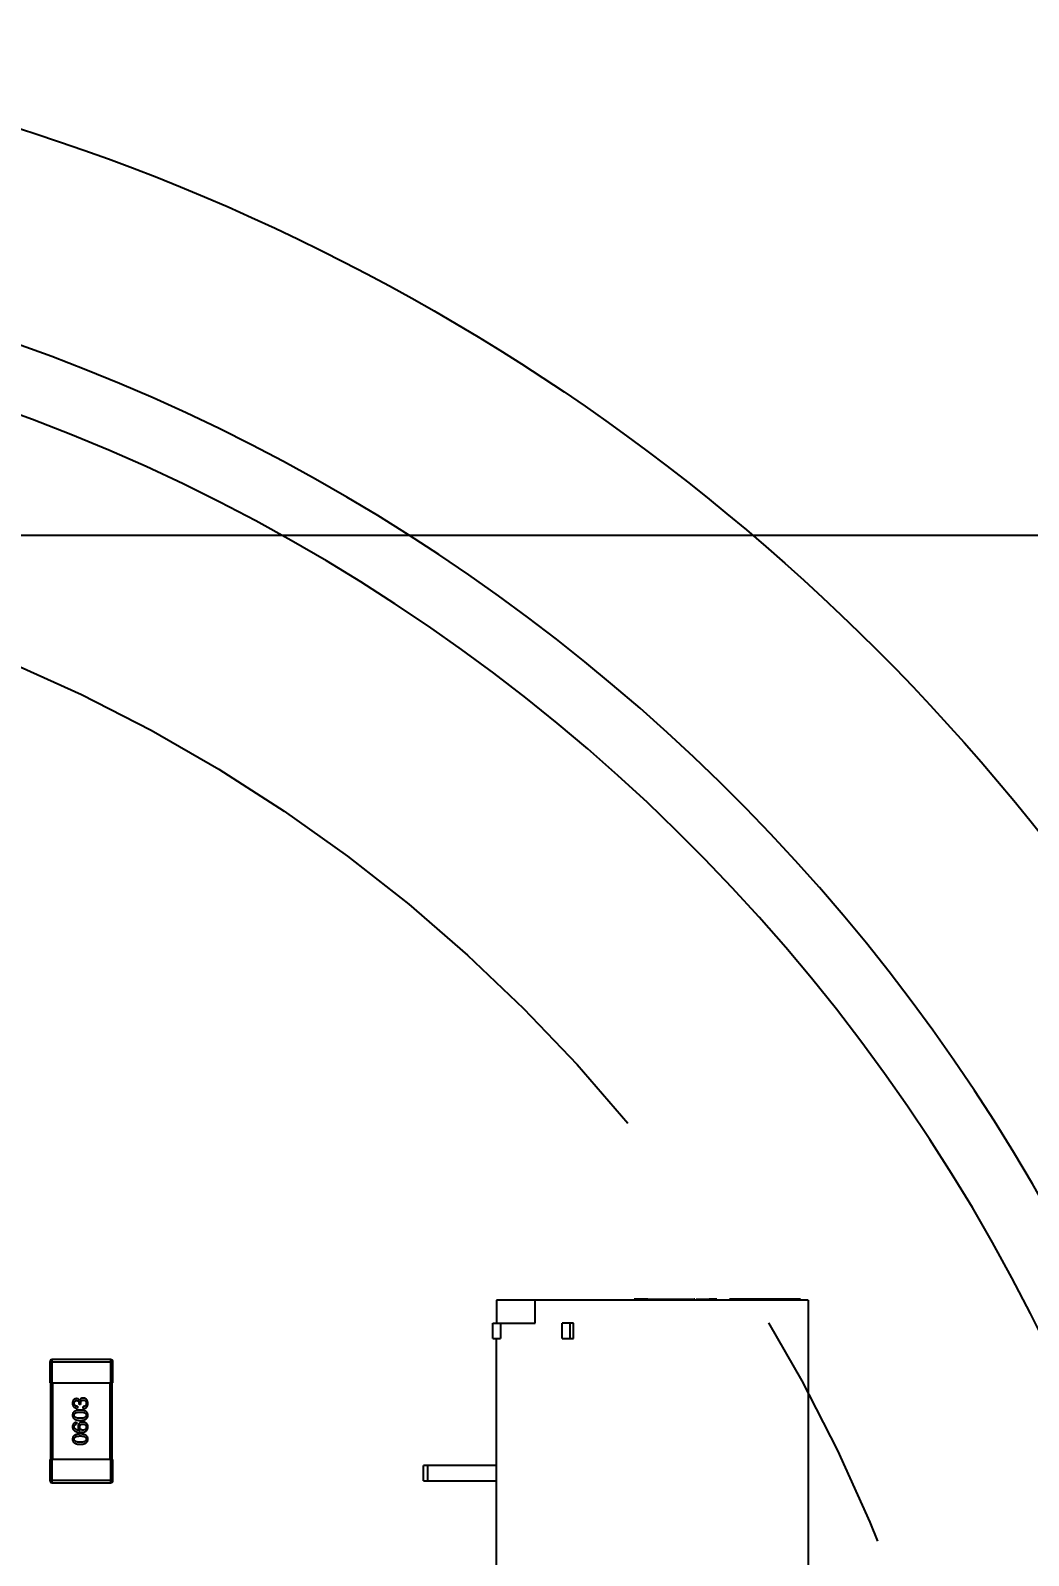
# Model space of a CAD drawing. Header units: millimetres. Extents: x 104 to 312, y 235 to 317.
# Drawn here: x 283.31 to 296.27, y 278.83 to 298.65 of the extents above; entities that cross this region are included whole.
import ezdxf

# ---------------------------------------------------------------- set-up
doc = ezdxf.new("R2010")
doc.units = ezdxf.units.MM
doc.header["$LTSCALE"] = 0.5
doc.header["$PDMODE"] = 3
doc.header["$PDSIZE"] = 0.3125
doc.linetypes.add('CENTER', pattern=[50.8, 31.75, -6.35, 6.35, -6.35])
doc.layers.get('0').update_dxf_attribs({"linetype": 'CONTINUOUS'})
doc.layers.get('Defpoints').update_dxf_attribs({"linetype": 'CONTINUOUS'})
doc.layers.add('dim', color=6, linetype='CONTINUOUS', lineweight=9)
doc.styles.add('Verdana', font='verdana.ttf', dxfattribs={"height": 2})
doc.dimstyles.new('aaaaaaaa 3.0', dxfattribs={"dimtxt": 2, "dimasz": 1.5, "dimexe": 1.25, "dimexo": 0.625, "dimtad": 1, "dimzin": 9, "dimdsep": 46, "dimtxsty": 'Verdana', "dimcen": 0, "dimadec": 1, "dimazin": 2, "dimtfac": 1, "dimtofl": 0, "dimtmove": 0, "dimatfit": 3, "dimfxl": 1, "dimlwd": 25, "dimlwe": 25, "dimarcsym": 0})

# ---------------------------------------------------------------- blocks, each defined once
blk = doc.blocks.new('*D35')
at = {"layer": 'Defpoints', "color": 0}
for p in [(274.862, 292.092), (302.362, 271.092), (310.905, 271.092)]:
    blk.add_point(p, dxfattribs=at)
at = {"layer": 'dim', "color": 0, "lineweight": 25}
for p, q in [((275.487, 292.092), (312.155, 292.092)), ((310.905, 290.592), (310.905, 272.592)), ((302.987, 271.092), (312.155, 271.092))]:
    blk.add_line(p, q, dxfattribs=at)
at = {"layer": 'dim', "color": 0}
for points in [[(311.155, 290.592), (310.655, 290.592), (310.905, 292.092)], [(310.655, 272.592), (311.155, 272.592), (310.905, 271.092)]]:
    blk.add_solid(points, dxfattribs=at)
at = {"layer": 'dim', "color": 0, "insert": (309.259, 281.592), "char_height": 2, "attachment_point": 5, "rotation": 90, "style": 'Verdana'}
blk.add_mtext('21', dxfattribs=at)

msp = doc.modelspace()

# ---------------------------------------------------------------- linework, layer by layer
at = {"linetype": 'Continuous'}
for p, q in [((293.412, 282.152), (289.362, 282.152)), ((289.362, 282.152), (289.362, 281.852)), ((289.862, 281.852), (289.862, 282.152)), ((291.334, 282.162), (291.151, 282.162)), ((291.151, 282.162), (291.151, 282.152)), ((291.228, 282.152), (291.228, 282.162)), ((291.257, 282.162), (291.257, 282.152)), ((291.334, 282.162), (291.334, 282.152)), ((291.345, 282.162), (291.766, 282.162)), ((291.345, 282.162), (291.345, 282.152)), ((291.376, 282.162), (291.376, 282.152)), ((291.406, 282.162), (291.406, 282.152)), ((291.483, 282.152), (291.483, 282.162)), ((291.511, 282.162), (291.511, 282.152)), ((291.589, 282.162), (291.589, 282.152)), ((291.6, 282.162), (291.6, 282.152)), ((291.631, 282.162), (291.631, 282.152)), ((291.708, 282.162), (291.708, 282.152)), ((291.766, 282.162), (291.766, 282.152)), ((291.769, 282.162), (291.913, 282.162)), ((291.797, 282.162), (291.797, 282.152)), ((291.804, 282.152), (291.804, 282.162)), ((291.809, 282.162), (291.809, 282.152)), ((291.913, 282.162), (291.913, 282.152)), ((291.937, 282.162), (291.92, 282.162)), ((291.92, 282.162), (291.92, 282.152)), ((291.937, 282.162), (291.937, 282.152)), ((291.937, 282.162), (291.937, 282.152)), ((291.954, 282.162), (292.106, 282.162)), ((291.954, 282.152), (291.954, 282.162)), ((292.002, 282.162), (292.002, 282.152)), ((292.077, 282.162), (292.077, 282.152)), ((292.106, 282.162), (292.106, 282.152)), ((292.222, 282.162), (292.115, 282.162)), ((292.115, 282.152), (292.115, 282.162)), ((292.196, 282.162), (292.196, 282.152)), ((292.222, 282.162), (292.222, 282.152)), ((293.311, 282.162), (292.388, 282.162)), ((292.388, 282.152), (292.388, 282.162)), ((292.532, 282.152), (292.532, 282.162)), ((292.61, 282.162), (292.61, 282.152)), ((292.806, 282.162), (292.806, 282.152)), ((292.98, 282.162), (292.98, 282.152)), ((293.043, 282.162), (293.043, 282.152)), ((293.077, 282.162), (293.077, 282.152)), ((293.243, 282.162), (293.243, 282.152)), ((293.311, 282.162), (293.311, 282.152)), ((293.412, 282.152), (293.412, 260.152)), ((289.312, 281.852), (289.862, 281.852)), ((289.312, 281.652), (289.312, 281.852)), ((289.412, 281.852), (289.412, 281.652)), ((290.362, 281.852), (290.212, 281.852)), ((290.212, 281.652), (290.212, 281.852)), ((290.312, 281.852), (290.312, 281.652)), ((290.362, 281.652), (290.362, 281.852)), ((289.312, 281.652), (289.412, 281.652)), ((289.362, 260.652), (289.362, 281.652)), ((290.212, 281.652), (290.362, 281.652)), ((283.557, 281.348), (283.557, 281.078)), ((283.557, 281.348), (284.377, 281.348)), ((283.587, 281.078), (283.587, 281.378)), ((284.347, 281.378), (283.587, 281.378)), ((284.347, 281.378), (284.347, 281.078)), ((284.377, 281.078), (284.377, 281.348)), ((283.557, 281.078), (284.377, 281.078)), ((283.567, 281.078), (283.567, 280.078)), ((283.597, 280.078), (283.597, 281.078)), ((284.337, 281.078), (284.337, 280.078)), ((284.367, 280.078), (284.367, 281.078)), ((283.916, 280.771), (283.916, 280.747)), ((283.936, 280.795), (283.936, 280.808)), ((283.957, 280.795), (283.936, 280.795)), ((283.944, 280.847), (283.945, 280.847)), ((283.957, 280.807), (283.957, 280.795)), ((283.988, 280.743), (283.988, 280.768)), ((283.904, 280.563), (283.904, 280.539)), ((283.947, 280.459), (283.946, 280.458)), ((283.557, 280.078), (283.557, 279.808)), ((284.377, 280.078), (283.557, 280.078)), ((283.587, 279.778), (283.587, 280.078)), ((284.347, 280.078), (284.347, 279.778)), ((284.377, 279.808), (284.377, 280.078)), ((289.362, 280.002), (288.412, 280.002)), ((288.412, 279.802), (288.412, 280.002)), ((288.462, 280.002), (288.462, 279.802)), ((284.377, 279.808), (283.557, 279.808)), ((283.587, 279.778), (284.347, 279.778)), ((288.412, 279.802), (289.362, 279.802))]:
    msp.add_line(p, q, dxfattribs=at)
msp.add_circle((274.862, 271.152), 27.5, dxfattribs=at)
at = {"color": 1, "linetype": 'CENTER'}
msp.add_circle((274.862, 271.092), 21, dxfattribs=at)
at = {"linetype": 'Continuous'}
for centre, radius, start, end in [((274.862, 271.152), 24.842, 307.5056, 229.1866), ((274.862, 271.092), 24.042, 0.146, 81.0412), ((283.587, 281.348), 0.03, 90, 180), ((284.347, 281.348), 0.03, 0, 90), ((283.587, 279.808), 0.03, 180, 270), ((284.347, 279.808), 0.03, 270, 0)]:
    msp.add_arc(centre, radius, start, end, dxfattribs=at)
for points, knots in [([(283.903, 280.871), (283.901, 280.87), (283.897, 280.87), (283.891, 280.869), (283.886, 280.868), (283.881, 280.866), (283.876, 280.863), (283.872, 280.861), (283.868, 280.858), (283.865, 280.854), (283.862, 280.85), (283.859, 280.846), (283.857, 280.841), (283.855, 280.836), (283.854, 280.83), (283.852, 280.824), (283.852, 280.817), (283.851, 280.813), (283.851, 280.811)], [0, 0, 0, 0, 0.067521, 0.132139, 0.193339, 0.252064, 0.309083, 0.364848, 0.420021, 0.475612, 0.532002, 0.589602, 0.649896, 0.712634, 0.778603, 0.848416, 0.922155, 1, 1, 1, 1]), ([(283.944, 280.847), (283.943, 280.849), (283.941, 280.852), (283.938, 280.857), (283.933, 280.861), (283.928, 280.865), (283.923, 280.867), (283.917, 280.869), (283.91, 280.87), (283.905, 280.871), (283.903, 280.871)], [0, 0, 0, 0, 0.125227, 0.244792, 0.361427, 0.478215, 0.59667, 0.722058, 0.856314, 1, 1, 1, 1]), ([(283.99, 280.879), (283.989, 280.879), (283.986, 280.879), (283.982, 280.879), (283.978, 280.878), (283.974, 280.877), (283.971, 280.876), (283.967, 280.875), (283.964, 280.873), (283.961, 280.871), (283.959, 280.869), (283.956, 280.867), (283.954, 280.864), (283.952, 280.861), (283.95, 280.858), (283.948, 280.854), (283.946, 280.851), (283.946, 280.848), (283.945, 280.847)], [0, 0, 0, 0, 0.071215, 0.138707, 0.20396, 0.266995, 0.327734, 0.387609, 0.445602, 0.503345, 0.561136, 0.618597, 0.677672, 0.738255, 0.799989, 0.863961, 0.930555, 1, 1, 1, 1]), ([(284.051, 280.808), (284.051, 280.811), (284.051, 280.816), (284.05, 280.824), (284.048, 280.831), (284.047, 280.838), (284.044, 280.844), (284.042, 280.85), (284.039, 280.855), (284.035, 280.86), (284.031, 280.864), (284.026, 280.868), (284.021, 280.871), (284.016, 280.874), (284.01, 280.876), (284.004, 280.878), (283.997, 280.879), (283.992, 280.879), (283.99, 280.879)], [0, 0, 0, 0, 0.078078, 0.151942, 0.221594, 0.28726, 0.350176, 0.409768, 0.467648, 0.523784, 0.578904, 0.634014, 0.689819, 0.746826, 0.805875, 0.867063, 0.931764, 1, 1, 1, 1]), ([(283.851, 280.811), (283.851, 280.808), (283.851, 280.803), (283.852, 280.796), (283.854, 280.789), (283.856, 280.783), (283.858, 280.778), (283.861, 280.772), (283.864, 280.768), (283.868, 280.763), (283.872, 280.76), (283.877, 280.756), (283.882, 280.754), (283.888, 280.751), (283.894, 280.75), (283.901, 280.748), (283.908, 280.747), (283.913, 280.747), (283.916, 280.747)], [0, 0, 0, 0, 0.073232, 0.142595, 0.207997, 0.270074, 0.329156, 0.386529, 0.441846, 0.496976, 0.551877, 0.607941, 0.665637, 0.725446, 0.788542, 0.855101, 0.925196, 1, 1, 1, 1]), ([(283.953, 280.723), (283.949, 280.723), (283.941, 280.722), (283.93, 280.721), (283.919, 280.72), (283.909, 280.718), (283.9, 280.715), (283.892, 280.712), (283.884, 280.708), (283.878, 280.704), (283.872, 280.7), (283.866, 280.695), (283.862, 280.69), (283.858, 280.684), (283.855, 280.677), (283.853, 280.67), (283.852, 280.663), (283.851, 280.658), (283.851, 280.655)], [0, 0, 0, 0, 0.088475, 0.171606, 0.249595, 0.322626, 0.391327, 0.455765, 0.516374, 0.573675, 0.628522, 0.681161, 0.732559, 0.783563, 0.83504, 0.887639, 0.942585, 1, 1, 1, 1]), ([(283.874, 280.809), (283.874, 280.811), (283.874, 280.814), (283.875, 280.817), (283.875, 280.821), (283.876, 280.824), (283.877, 280.828), (283.879, 280.83), (283.88, 280.833), (283.882, 280.835), (283.884, 280.838), (283.887, 280.839), (283.889, 280.841), (283.892, 280.843), (283.895, 280.844), (283.898, 280.845), (283.901, 280.845), (283.904, 280.845), (283.905, 280.846)], [0, 0, 0, 0, 0.078051, 0.151197, 0.220412, 0.286742, 0.34933, 0.409464, 0.467368, 0.52298, 0.578639, 0.633998, 0.690142, 0.746855, 0.805868, 0.867776, 0.932345, 1, 1, 1, 1]), ([(283.916, 280.771), (283.914, 280.771), (283.911, 280.771), (283.906, 280.772), (283.902, 280.773), (283.898, 280.774), (283.894, 280.775), (283.89, 280.777), (283.887, 280.779), (283.884, 280.781), (283.882, 280.784), (283.88, 280.787), (283.878, 280.79), (283.877, 280.793), (283.875, 280.797), (283.875, 280.801), (283.874, 280.805), (283.874, 280.808), (283.874, 280.809)], [0, 0, 0, 0, 0.078134, 0.15164, 0.221358, 0.286689, 0.348614, 0.407697, 0.464247, 0.520153, 0.574432, 0.629291, 0.684538, 0.742032, 0.801329, 0.863637, 0.930123, 1, 1, 1, 1]), ([(283.874, 280.655), (283.874, 280.657), (283.874, 280.66), (283.875, 280.665), (283.877, 280.669), (283.879, 280.673), (283.882, 280.677), (283.885, 280.681), (283.889, 280.684), (283.894, 280.686), (283.899, 280.689), (283.905, 280.691), (283.911, 280.693), (283.919, 280.694), (283.926, 280.695), (283.935, 280.696), (283.943, 280.697), (283.95, 280.697), (283.953, 280.697)], [0, 0, 0, 0, 0.050604, 0.098688, 0.145699, 0.191791, 0.238625, 0.286717, 0.337546, 0.391814, 0.449755, 0.512106, 0.579685, 0.652048, 0.730262, 0.814146, 0.904281, 1, 1, 1, 1]), ([(283.905, 280.846), (283.906, 280.845), (283.908, 280.845), (283.912, 280.845), (283.915, 280.844), (283.918, 280.843), (283.921, 280.842), (283.924, 280.84), (283.926, 280.838), (283.928, 280.836), (283.93, 280.833), (283.932, 280.83), (283.933, 280.827), (283.934, 280.824), (283.935, 280.821), (283.936, 280.817), (283.936, 280.813), (283.936, 280.81), (283.936, 280.808)], [0, 0, 0, 0, 0.067741, 0.131599, 0.192143, 0.249977, 0.306453, 0.361639, 0.416449, 0.471489, 0.527582, 0.584873, 0.644974, 0.70814, 0.77492, 0.845909, 0.920585, 1, 1, 1, 1]), ([(284.051, 280.655), (284.051, 280.658), (284.051, 280.663), (284.05, 280.67), (284.048, 280.677), (284.045, 280.684), (284.041, 280.69), (284.037, 280.696), (284.032, 280.701), (284.026, 280.705), (284.019, 280.709), (284.012, 280.712), (284.004, 280.715), (283.995, 280.718), (283.986, 280.72), (283.975, 280.721), (283.964, 280.722), (283.957, 280.723), (283.953, 280.723)], [0, 0, 0, 0, 0.059134, 0.115603, 0.169236, 0.221572, 0.273254, 0.32474, 0.377319, 0.431815, 0.488555, 0.548609, 0.612242, 0.680182, 0.75251, 0.829782, 0.91231, 1, 1, 1, 1]), ([(283.953, 280.697), (283.956, 280.697), (283.962, 280.697), (283.971, 280.696), (283.979, 280.695), (283.987, 280.694), (283.994, 280.693), (284, 280.691), (284.006, 280.689), (284.011, 280.686), (284.016, 280.684), (284.02, 280.681), (284.023, 280.677), (284.026, 280.673), (284.028, 280.669), (284.03, 280.665), (284.031, 280.66), (284.031, 280.657), (284.031, 280.655)], [0, 0, 0, 0, 0.094834, 0.184067, 0.267029, 0.344713, 0.417334, 0.484367, 0.546941, 0.604717, 0.65953, 0.710539, 0.759381, 0.806382, 0.853027, 0.900623, 0.949121, 1, 1, 1, 1]), ([(283.957, 280.807), (283.957, 280.809), (283.957, 280.813), (283.958, 280.818), (283.958, 280.822), (283.959, 280.827), (283.961, 280.831), (283.962, 280.835), (283.964, 280.838), (283.966, 280.841), (283.969, 280.844), (283.971, 280.846), (283.974, 280.848), (283.977, 280.849), (283.981, 280.851), (283.985, 280.851), (283.989, 280.852), (283.992, 280.852), (283.993, 280.852)], [0, 0, 0, 0, 0.082495, 0.159728, 0.232496, 0.300725, 0.365163, 0.425859, 0.483728, 0.538892, 0.592921, 0.646195, 0.699968, 0.754746, 0.811387, 0.870806, 0.933482, 1, 1, 1, 1]), ([(284.031, 280.809), (284.031, 280.808), (284.031, 280.805), (284.031, 280.8), (284.03, 280.796), (284.029, 280.792), (284.027, 280.788), (284.025, 280.785), (284.023, 280.782), (284.021, 280.779), (284.018, 280.776), (284.014, 280.774), (284.011, 280.772), (284.007, 280.771), (284.003, 280.77), (283.998, 280.769), (283.993, 280.768), (283.99, 280.768), (283.988, 280.768)], [0, 0, 0, 0, 0.071272, 0.13882, 0.201858, 0.262757, 0.320043, 0.376709, 0.431462, 0.486034, 0.541209, 0.597703, 0.65589, 0.717768, 0.782056, 0.850407, 0.92277, 1, 1, 1, 1]), ([(283.988, 280.743), (283.99, 280.743), (283.993, 280.743), (283.998, 280.743), (284.003, 280.744), (284.008, 280.745), (284.012, 280.746), (284.016, 280.747), (284.02, 280.749), (284.024, 280.751), (284.027, 280.753), (284.031, 280.755), (284.033, 280.757), (284.036, 280.76), (284.039, 280.763), (284.041, 280.766), (284.043, 280.769), (284.044, 280.771), (284.045, 280.772)], [0, 0, 0, 0, 0.078937, 0.154495, 0.226898, 0.296844, 0.363348, 0.427781, 0.48946, 0.549586, 0.607902, 0.664733, 0.720805, 0.776157, 0.831175, 0.886736, 0.943094, 1, 1, 1, 1]), ([(283.993, 280.852), (283.995, 280.852), (283.998, 280.852), (284.002, 280.851), (284.006, 280.85), (284.009, 280.849), (284.012, 280.847), (284.016, 280.845), (284.018, 280.843), (284.021, 280.84), (284.023, 280.838), (284.025, 280.834), (284.027, 280.831), (284.028, 280.827), (284.03, 280.823), (284.03, 280.819), (284.031, 280.814), (284.031, 280.811), (284.031, 280.809)], [0, 0, 0, 0, 0.068514, 0.133941, 0.195994, 0.255362, 0.312994, 0.369441, 0.424687, 0.480522, 0.537148, 0.594801, 0.654411, 0.716817, 0.781981, 0.850498, 0.923306, 1, 1, 1, 1]), ([(284.045, 280.772), (284.045, 280.773), (284.046, 280.776), (284.048, 280.78), (284.049, 280.784), (284.05, 280.788), (284.05, 280.793), (284.051, 280.798), (284.051, 280.803), (284.051, 280.806), (284.051, 280.808)], [0, 0, 0, 0, 0.101955, 0.208983, 0.322698, 0.44339, 0.570851, 0.70629, 0.84885, 1, 1, 1, 1]), ([(283.851, 280.655), (283.851, 280.652), (283.852, 280.647), (283.853, 280.64), (283.855, 280.633), (283.858, 280.626), (283.861, 280.62), (283.866, 280.615), (283.871, 280.61), (283.877, 280.605), (283.884, 280.601), (283.892, 280.598), (283.9, 280.595), (283.909, 280.592), (283.919, 280.59), (283.929, 280.589), (283.941, 280.588), (283.949, 280.587), (283.953, 280.587)], [0, 0, 0, 0, 0.057911, 0.113262, 0.165956, 0.217443, 0.268511, 0.319665, 0.372, 0.426129, 0.483365, 0.543779, 0.607756, 0.676562, 0.749704, 0.827713, 0.911177, 1, 1, 1, 1]), ([(283.904, 280.563), (283.902, 280.563), (283.898, 280.562), (283.892, 280.561), (283.887, 280.559), (283.882, 280.557), (283.877, 280.555), (283.873, 280.552), (283.869, 280.549), (283.866, 280.546), (283.863, 280.542), (283.86, 280.538), (283.858, 280.533), (283.856, 280.528), (283.854, 280.523), (283.853, 280.517), (283.852, 280.511), (283.851, 280.507), (283.851, 280.505)], [0, 0, 0, 0, 0.06947, 0.136096, 0.199592, 0.260665, 0.319672, 0.377156, 0.433415, 0.489984, 0.546535, 0.604276, 0.663499, 0.725182, 0.788953, 0.855683, 0.926216, 1, 1, 1, 1]), ([(283.851, 280.505), (283.851, 280.502), (283.852, 280.497), (283.853, 280.489), (283.855, 280.481), (283.858, 280.474), (283.862, 280.468), (283.867, 280.462), (283.872, 280.457), (283.879, 280.452), (283.886, 280.448), (283.894, 280.444), (283.902, 280.441), (283.912, 280.438), (283.922, 280.436), (283.933, 280.435), (283.945, 280.433), (283.953, 280.433), (283.957, 280.433)], [0, 0, 0, 0, 0.058957, 0.115262, 0.16907, 0.221312, 0.273147, 0.324961, 0.377649, 0.432026, 0.488925, 0.549039, 0.612912, 0.680653, 0.753056, 0.830314, 0.912483, 1, 1, 1, 1]), ([(283.953, 280.615), (283.95, 280.615), (283.943, 280.615), (283.935, 280.615), (283.926, 280.616), (283.919, 280.617), (283.911, 280.619), (283.905, 280.62), (283.899, 280.622), (283.894, 280.625), (283.889, 280.627), (283.885, 280.63), (283.882, 280.634), (283.879, 280.637), (283.877, 280.641), (283.875, 280.646), (283.874, 280.65), (283.874, 280.653), (283.874, 280.655)], [0, 0, 0, 0, 0.096452, 0.187278, 0.271765, 0.350519, 0.423437, 0.491321, 0.554011, 0.612224, 0.666281, 0.717003, 0.764884, 0.811423, 0.856783, 0.902993, 0.950236, 1, 1, 1, 1]), ([(283.874, 280.505), (283.874, 280.507), (283.874, 280.512), (283.876, 280.518), (283.878, 280.523), (283.881, 280.528), (283.886, 280.532), (283.891, 280.535), (283.897, 280.538), (283.901, 280.539), (283.904, 280.539)], [0, 0, 0, 0, 0.136586, 0.261496, 0.378089, 0.490612, 0.605522, 0.725767, 0.8561, 1, 1, 1, 1]), ([(283.946, 280.458), (283.943, 280.458), (283.938, 280.459), (283.93, 280.46), (283.923, 280.461), (283.916, 280.463), (283.909, 280.465), (283.903, 280.467), (283.898, 280.469), (283.893, 280.472), (283.889, 280.475), (283.885, 280.478), (283.882, 280.482), (283.879, 280.486), (283.877, 280.49), (283.876, 280.495), (283.874, 280.5), (283.874, 280.503), (283.874, 280.505)], [0, 0, 0, 0, 0.089218, 0.173709, 0.252753, 0.326963, 0.397099, 0.462534, 0.524018, 0.582178, 0.637235, 0.689955, 0.741228, 0.791618, 0.841661, 0.892925, 0.945259, 1, 1, 1, 1]), ([(283.986, 280.567), (283.983, 280.567), (283.979, 280.567), (283.972, 280.566), (283.966, 280.565), (283.96, 280.563), (283.955, 280.561), (283.95, 280.558), (283.945, 280.555), (283.941, 280.551), (283.937, 280.547), (283.934, 280.542), (283.931, 280.537), (283.929, 280.532), (283.927, 280.526), (283.925, 280.519), (283.924, 280.512), (283.924, 280.508), (283.923, 280.505)], [0, 0, 0, 0, 0.071527, 0.139094, 0.20346, 0.264939, 0.323904, 0.381383, 0.437591, 0.493343, 0.549401, 0.606085, 0.664838, 0.725424, 0.788712, 0.855452, 0.925772, 1, 1, 1, 1]), ([(283.923, 280.505), (283.923, 280.503), (283.923, 280.497), (283.925, 280.49), (283.927, 280.483), (283.929, 280.477), (283.933, 280.472), (283.937, 280.467), (283.942, 280.463), (283.945, 280.46), (283.947, 280.459)], [0, 0, 0, 0, 0.144617, 0.279572, 0.40596, 0.526097, 0.64389, 0.760003, 0.877724, 1, 1, 1, 1]), ([(283.945, 280.502), (283.945, 280.503), (283.945, 280.506), (283.946, 280.511), (283.947, 280.515), (283.948, 280.518), (283.95, 280.522), (283.951, 280.525), (283.954, 280.528), (283.956, 280.53), (283.959, 280.533), (283.962, 280.535), (283.965, 280.536), (283.969, 280.538), (283.973, 280.539), (283.977, 280.54), (283.982, 280.541), (283.985, 280.541), (283.987, 280.541)], [0, 0, 0, 0, 0.069884, 0.136529, 0.199638, 0.259844, 0.317774, 0.374356, 0.430026, 0.485148, 0.5409, 0.597889, 0.657472, 0.718614, 0.783613, 0.85129, 0.923712, 1, 1, 1, 1]), ([(283.988, 280.461), (283.986, 280.462), (283.983, 280.462), (283.978, 280.462), (283.974, 280.463), (283.97, 280.465), (283.966, 280.466), (283.962, 280.468), (283.959, 280.47), (283.956, 280.473), (283.954, 280.475), (283.952, 280.478), (283.95, 280.481), (283.948, 280.485), (283.947, 280.489), (283.946, 280.493), (283.945, 280.497), (283.945, 280.5), (283.945, 280.502)], [0, 0, 0, 0, 0.076072, 0.148369, 0.216753, 0.281358, 0.342792, 0.401604, 0.458929, 0.514444, 0.569818, 0.625343, 0.681554, 0.739608, 0.800134, 0.863477, 0.929547, 1, 1, 1, 1]), ([(283.953, 280.587), (283.957, 280.587), (283.964, 280.588), (283.975, 280.589), (283.986, 280.59), (283.995, 280.592), (284.004, 280.595), (284.012, 280.598), (284.019, 280.601), (284.026, 280.605), (284.032, 280.61), (284.037, 280.615), (284.041, 280.62), (284.045, 280.626), (284.048, 280.633), (284.05, 280.64), (284.051, 280.647), (284.051, 280.652), (284.051, 280.655)], [0, 0, 0, 0, 0.087693, 0.170223, 0.247496, 0.319826, 0.387768, 0.451403, 0.511459, 0.568358, 0.622671, 0.675251, 0.726739, 0.778422, 0.830759, 0.884394, 0.940865, 1, 1, 1, 1]), ([(284.031, 280.655), (284.031, 280.653), (284.031, 280.65), (284.03, 280.646), (284.029, 280.641), (284.027, 280.637), (284.024, 280.634), (284.02, 280.63), (284.016, 280.627), (284.012, 280.625), (284.006, 280.622), (284.001, 280.62), (283.994, 280.619), (283.987, 280.617), (283.979, 280.616), (283.971, 280.615), (283.962, 280.615), (283.956, 280.615), (283.953, 280.615)], [0, 0, 0, 0, 0.049766, 0.097012, 0.143225, 0.188786, 0.235079, 0.282962, 0.333687, 0.387747, 0.445963, 0.508657, 0.576545, 0.649868, 0.72822, 0.812712, 0.903543, 1, 1, 1, 1]), ([(284.035, 280.548), (284.033, 280.549), (284.03, 280.552), (284.024, 280.556), (284.018, 280.56), (284.012, 280.563), (284.006, 280.565), (283.999, 280.566), (283.993, 280.567), (283.988, 280.567), (283.986, 280.567)], [0, 0, 0, 0, 0.129393, 0.255335, 0.378531, 0.500878, 0.622934, 0.746191, 0.87096, 1, 1, 1, 1]), ([(283.987, 280.541), (283.988, 280.541), (283.992, 280.541), (283.997, 280.54), (284.001, 280.539), (284.005, 280.538), (284.009, 280.537), (284.013, 280.535), (284.016, 280.533), (284.019, 280.531), (284.022, 280.528), (284.024, 280.525), (284.026, 280.522), (284.028, 280.519), (284.029, 280.515), (284.03, 280.511), (284.031, 280.507), (284.031, 280.504), (284.031, 280.503)], [0, 0, 0, 0, 0.078863, 0.153308, 0.223539, 0.289857, 0.35341, 0.413572, 0.471721, 0.528235, 0.584279, 0.638781, 0.69466, 0.751251, 0.809198, 0.869697, 0.933318, 1, 1, 1, 1]), ([(284.031, 280.503), (284.031, 280.501), (284.031, 280.498), (284.031, 280.494), (284.03, 280.49), (284.028, 280.486), (284.027, 280.482), (284.025, 280.479), (284.023, 280.476), (284.02, 280.473), (284.017, 280.47), (284.014, 280.468), (284.01, 280.466), (284.006, 280.465), (284.002, 280.463), (283.998, 280.462), (283.993, 280.462), (283.99, 280.462), (283.988, 280.461)], [0, 0, 0, 0, 0.070403, 0.137196, 0.200053, 0.260887, 0.31876, 0.37535, 0.430743, 0.485927, 0.541678, 0.598832, 0.657726, 0.719441, 0.783504, 0.851852, 0.923533, 1, 1, 1, 1]), ([(284.025, 280.447), (284.027, 280.449), (284.031, 280.452), (284.036, 280.457), (284.041, 280.463), (284.044, 280.469), (284.047, 280.475), (284.049, 280.483), (284.051, 280.49), (284.051, 280.496), (284.051, 280.499)], [0, 0, 0, 0, 0.125033, 0.246266, 0.36603, 0.485265, 0.606781, 0.732144, 0.862551, 1, 1, 1, 1]), ([(284.051, 280.499), (284.051, 280.501), (284.051, 280.507), (284.051, 280.515), (284.05, 280.522), (284.048, 280.528), (284.045, 280.534), (284.042, 280.539), (284.039, 280.544), (284.036, 280.547), (284.035, 280.548)], [0, 0, 0, 0, 0.156782, 0.301945, 0.436395, 0.561474, 0.678489, 0.78853, 0.894967, 1, 1, 1, 1]), ([(283.953, 280.412), (283.949, 280.412), (283.941, 280.411), (283.93, 280.41), (283.919, 280.409), (283.909, 280.407), (283.9, 280.404), (283.892, 280.401), (283.884, 280.398), (283.878, 280.394), (283.872, 280.389), (283.866, 280.384), (283.862, 280.379), (283.858, 280.373), (283.855, 280.366), (283.853, 280.359), (283.852, 280.352), (283.851, 280.347), (283.851, 280.344)], [0, 0, 0, 0, 0.088475, 0.171606, 0.249595, 0.322626, 0.391327, 0.455765, 0.516374, 0.573675, 0.628522, 0.681161, 0.732559, 0.783563, 0.83504, 0.887639, 0.942585, 1, 1, 1, 1]), ([(283.851, 280.344), (283.851, 280.342), (283.852, 280.336), (283.853, 280.329), (283.855, 280.322), (283.858, 280.315), (283.861, 280.309), (283.866, 280.304), (283.871, 280.299), (283.877, 280.294), (283.884, 280.29), (283.892, 280.287), (283.9, 280.284), (283.909, 280.281), (283.919, 280.279), (283.929, 280.278), (283.941, 280.277), (283.949, 280.277), (283.953, 280.276)], [0, 0, 0, 0, 0.057911, 0.113262, 0.165956, 0.217443, 0.268511, 0.319665, 0.372, 0.426129, 0.483365, 0.543779, 0.607756, 0.676562, 0.749704, 0.827713, 0.911177, 1, 1, 1, 1]), ([(283.874, 280.344), (283.874, 280.346), (283.874, 280.349), (283.875, 280.354), (283.877, 280.358), (283.879, 280.363), (283.882, 280.366), (283.885, 280.37), (283.889, 280.373), (283.894, 280.376), (283.899, 280.378), (283.905, 280.38), (283.911, 280.382), (283.919, 280.383), (283.926, 280.384), (283.935, 280.385), (283.943, 280.386), (283.95, 280.386), (283.953, 280.386)], [0, 0, 0, 0, 0.050604, 0.098688, 0.145699, 0.191791, 0.238625, 0.286717, 0.337546, 0.391814, 0.449755, 0.512106, 0.579685, 0.652048, 0.730262, 0.814146, 0.904281, 1, 1, 1, 1]), ([(283.953, 280.304), (283.95, 280.304), (283.943, 280.304), (283.935, 280.304), (283.926, 280.305), (283.919, 280.306), (283.911, 280.308), (283.905, 280.309), (283.899, 280.311), (283.894, 280.314), (283.889, 280.316), (283.885, 280.319), (283.882, 280.323), (283.879, 280.326), (283.877, 280.33), (283.875, 280.335), (283.874, 280.339), (283.874, 280.343), (283.874, 280.344)], [0, 0, 0, 0, 0.096452, 0.187278, 0.271765, 0.350519, 0.423437, 0.491321, 0.554011, 0.612224, 0.666281, 0.717003, 0.764884, 0.811423, 0.856783, 0.902993, 0.950236, 1, 1, 1, 1]), ([(284.051, 280.344), (284.051, 280.347), (284.051, 280.352), (284.05, 280.36), (284.048, 280.367), (284.045, 280.373), (284.041, 280.379), (284.037, 280.385), (284.032, 280.39), (284.026, 280.394), (284.019, 280.398), (284.012, 280.402), (284.004, 280.405), (283.995, 280.407), (283.986, 280.409), (283.975, 280.411), (283.964, 280.412), (283.957, 280.412), (283.953, 280.412)], [0, 0, 0, 0, 0.059134, 0.115603, 0.169236, 0.221572, 0.273254, 0.32474, 0.377319, 0.431815, 0.488555, 0.548609, 0.612242, 0.680182, 0.75251, 0.829782, 0.91231, 1, 1, 1, 1]), ([(283.953, 280.386), (283.956, 280.386), (283.962, 280.386), (283.971, 280.385), (283.979, 280.384), (283.987, 280.383), (283.994, 280.382), (284, 280.38), (284.006, 280.378), (284.011, 280.376), (284.016, 280.373), (284.02, 280.37), (284.023, 280.366), (284.026, 280.362), (284.028, 280.358), (284.03, 280.354), (284.031, 280.349), (284.031, 280.346), (284.031, 280.344)], [0, 0, 0, 0, 0.094834, 0.184067, 0.267029, 0.344713, 0.417334, 0.484367, 0.546941, 0.604717, 0.65953, 0.710539, 0.759381, 0.806382, 0.853027, 0.900623, 0.949121, 1, 1, 1, 1]), ([(283.953, 280.276), (283.957, 280.277), (283.964, 280.277), (283.975, 280.278), (283.986, 280.279), (283.995, 280.281), (284.004, 280.284), (284.012, 280.287), (284.019, 280.29), (284.026, 280.294), (284.032, 280.299), (284.037, 280.304), (284.041, 280.309), (284.045, 280.315), (284.048, 280.322), (284.05, 280.329), (284.051, 280.336), (284.051, 280.342), (284.051, 280.344)], [0, 0, 0, 0, 0.087693, 0.170223, 0.247496, 0.319826, 0.387768, 0.451403, 0.511459, 0.568358, 0.622671, 0.675251, 0.726739, 0.778422, 0.830759, 0.884394, 0.940865, 1, 1, 1, 1]), ([(284.031, 280.344), (284.031, 280.343), (284.031, 280.339), (284.03, 280.335), (284.029, 280.33), (284.027, 280.326), (284.024, 280.323), (284.02, 280.319), (284.016, 280.316), (284.012, 280.314), (284.006, 280.311), (284.001, 280.309), (283.994, 280.308), (283.987, 280.306), (283.979, 280.305), (283.971, 280.304), (283.962, 280.304), (283.956, 280.304), (283.953, 280.304)], [0, 0, 0, 0, 0.049766, 0.097012, 0.143225, 0.188786, 0.235079, 0.282962, 0.333687, 0.387747, 0.445963, 0.508657, 0.576545, 0.649868, 0.72822, 0.812712, 0.903543, 1, 1, 1, 1]), ([(283.957, 280.433), (283.961, 280.433), (283.968, 280.433), (283.978, 280.434), (283.987, 280.435), (283.996, 280.436), (284.004, 280.438), (284.012, 280.441), (284.019, 280.444), (284.023, 280.446), (284.025, 280.447)], [0, 0, 0, 0, 0.151498, 0.29521, 0.430242, 0.557137, 0.677306, 0.790845, 0.898111, 1, 1, 1, 1])]:
    msp.add_open_spline(points, degree=3, knots=knots, dxfattribs=at)

# ---------------------------------------------------------------- dimensions: what is measured, and where the dimension line sits
at = {"layer": 'dim'}
dim = msp.add_linear_dim(base=(310.905, 271.092), p1=(274.862, 292.092), p2=(302.362, 271.092), angle=90, dimstyle='aaaaaaaa 3.0', dxfattribs=at)
dim.commit()
dim.dimension.update_dxf_attribs({"geometry": '*D35', "text_midpoint": (309.259, 281.592)})

doc.saveas('drawing.dxf')
